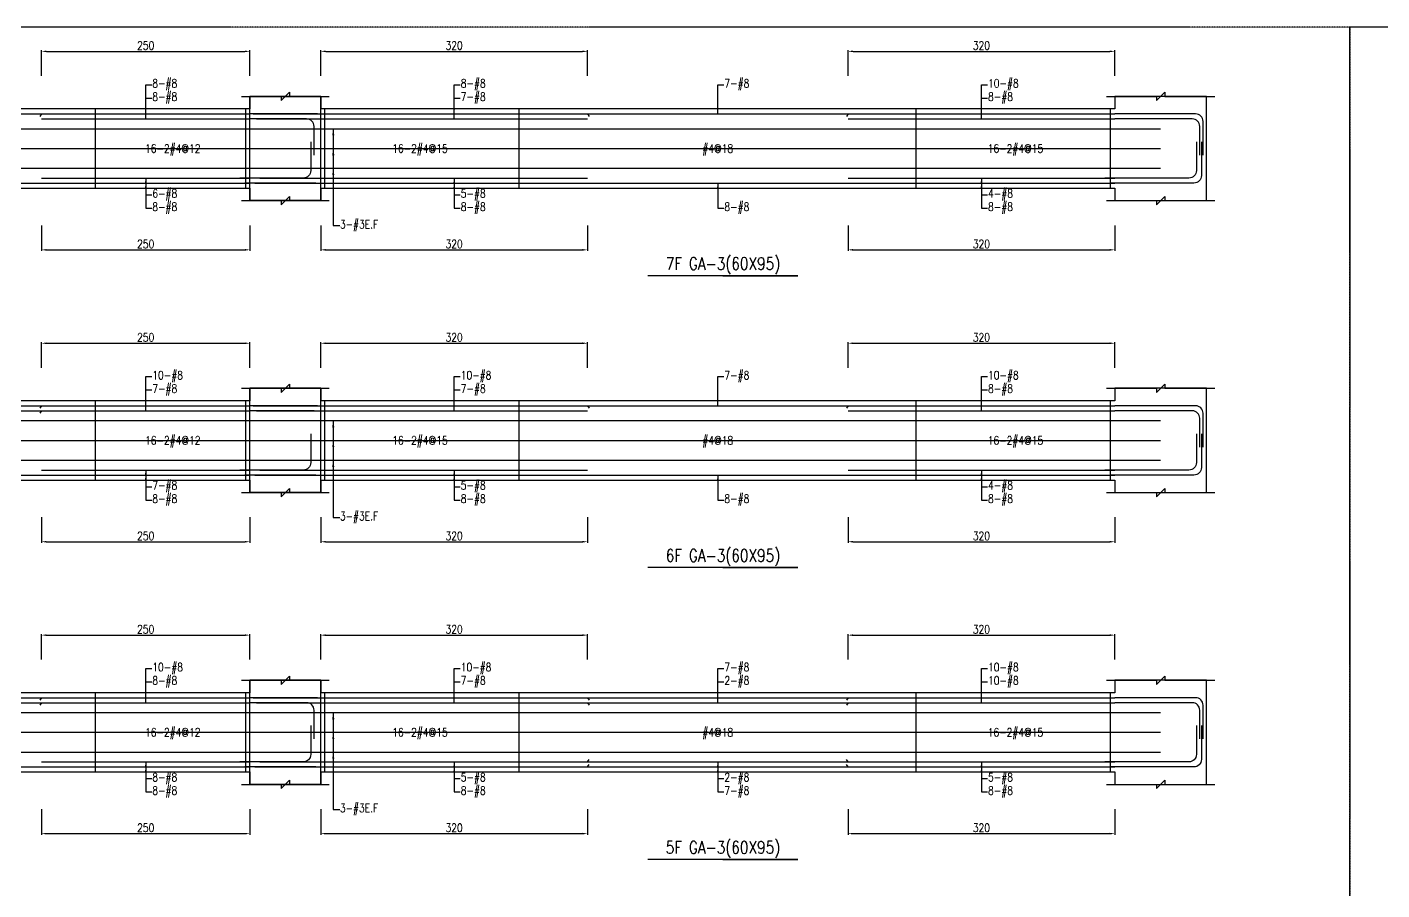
# Model space of a CAD drawing. Header units: millimetres. Extents: x 0 to 84580, y -12276 to 4373.
# Drawn here: x 40703 to 42328, y -2034 to -1000 of the extents above; entities that cross this region are included whole.
import ezdxf
from ezdxf.enums import TextEntityAlignment as Align

# ---------------------------------------------------------------- set-up
doc = ezdxf.new("R2010")
doc.units = ezdxf.units.MM
doc.header["$MEASUREMENT"] = 0
doc.linetypes.add('CENTER', pattern=[2, 1.25, -0.25, 0.25, -0.25])
for name, color, linetype in [('S-DIM', 2, 'Continuous'), ('S-GRID', 1, 'CENTER'), ('S-LEADER', 2, 'Continuous'), ('S-RC', 130, 'Continuous'), ('S-REINF', 6, 'Continuous'), ('S-TEXT', 2, 'Continuous')]:
    doc.layers.add(name, color=color, linetype=linetype)
doc.styles.add('CS4', font='romans.shx', dxfattribs={"width": 0.8, "bigfont": 'lsp.shx'})
doc.styles.get("Standard").update_dxf_attribs({"font": 'arial.ttf'})
doc.dimstyles.new('ISO-25', dxfattribs={"dimtxt": 2.5, "dimasz": 2.5, "dimexe": 1.25, "dimexo": 0.625, "dimtad": 1, "dimtxsty": 'Standard', "dimcen": 2.5, "dimadec": 0, "dimazin": 0, "dimtfac": 1, "dimtmove": 0, "dimatfit": 3, "dimfxl": 0, "dimarcsym": 0})

# ---------------------------------------------------------------- blocks, each defined once
blk = doc.blocks.new('*D1021')
at = {"layer": 'DEFPOINTS', "color": 0, "transparency": 16777216}
for p in [(40970.5, -1729.0625), (40720.5, -1759.0625), (40970.5, -1759.0625)]:
    blk.add_point(p, dxfattribs=at)
at = {"layer": 'S-DIM', "color": 0, "lineweight": -2, "transparency": 16777216}
for p, q in [((40720.5, -1758.4375), (40720.5, -1727.8125)), ((40726.5, -1729.0625), (40964.5, -1729.0625)), ((40970.5, -1758.4375), (40970.5, -1727.8125))]:
    blk.add_line(p, q, dxfattribs=at)
at = {"layer": 'S-DIM', "color": 0, "transparency": 16777216}
for points in [[(40726.5, -1728.0625), (40726.5, -1730.0625), (40720.5, -1729.0625)], [(40964.5, -1728.0625), (40964.5, -1730.0625), (40970.5, -1729.0625)]]:
    blk.add_solid(points, dxfattribs=at)
at = {"layer": 'S-DIM', "color": 0, "transparency": 16777216, "insert": (40845.5, -1722.0625), "char_height": 10, "attachment_point": 5, "style": 'CS4'}
blk.add_mtext('250', dxfattribs=at)
blk = doc.blocks.new('*D1023')
at = {"layer": 'DEFPOINTS', "color": 0, "transparency": 16777216}
for p in [(40720.5, -1937.0625), (40970.5, -1937.0625), (40970.5, -1967.0625)]:
    blk.add_point(p, dxfattribs=at)
at = {"layer": 'S-DIM', "color": 0, "lineweight": -2, "transparency": 16777216}
for p, q in [((40720.5, -1937.6875), (40720.5, -1968.3125)), ((40970.5, -1937.6875), (40970.5, -1968.3125)), ((40726.5, -1967.0625), (40964.5, -1967.0625))]:
    blk.add_line(p, q, dxfattribs=at)
at = {"layer": 'S-DIM', "color": 0, "transparency": 16777216}
for points in [[(40726.5, -1966.0625), (40726.5, -1968.0625), (40720.5, -1967.0625)], [(40964.5, -1966.0625), (40964.5, -1968.0625), (40970.5, -1967.0625)]]:
    blk.add_solid(points, dxfattribs=at)
at = {"layer": 'S-DIM', "color": 0, "transparency": 16777216, "insert": (40845.5, -1960.0625), "char_height": 10, "attachment_point": 5, "style": 'CS4'}
blk.add_mtext('250', dxfattribs=at)
blk = doc.blocks.new('*D1025')
at = {"layer": 'DEFPOINTS', "color": 0, "transparency": 16777216}
for p in [(40970.5, -1379.0625), (40720.5, -1409.0625), (40970.5, -1409.0625)]:
    blk.add_point(p, dxfattribs=at)
at = {"layer": 'S-DIM', "color": 0, "lineweight": -2, "transparency": 16777216}
for p, q in [((40720.5, -1408.4375), (40720.5, -1377.8125)), ((40726.5, -1379.0625), (40964.5, -1379.0625)), ((40970.5, -1408.4375), (40970.5, -1377.8125))]:
    blk.add_line(p, q, dxfattribs=at)
at = {"layer": 'S-DIM', "color": 0, "transparency": 16777216}
for points in [[(40726.5, -1378.0625), (40726.5, -1380.0625), (40720.5, -1379.0625)], [(40964.5, -1378.0625), (40964.5, -1380.0625), (40970.5, -1379.0625)]]:
    blk.add_solid(points, dxfattribs=at)
at = {"layer": 'S-DIM', "color": 0, "transparency": 16777216, "insert": (40845.5, -1372.0625), "char_height": 10, "attachment_point": 5, "style": 'CS4'}
blk.add_mtext('250', dxfattribs=at)
blk = doc.blocks.new('*D1027')
at = {"layer": 'DEFPOINTS', "color": 0, "transparency": 16777216}
for p in [(40720.5, -1587.0625), (40970.5, -1587.0625), (40970.5, -1617.0625)]:
    blk.add_point(p, dxfattribs=at)
at = {"layer": 'S-DIM', "color": 0, "lineweight": -2, "transparency": 16777216}
for p, q in [((40720.5, -1587.6875), (40720.5, -1618.3125)), ((40970.5, -1587.6875), (40970.5, -1618.3125)), ((40726.5, -1617.0625), (40964.5, -1617.0625))]:
    blk.add_line(p, q, dxfattribs=at)
at = {"layer": 'S-DIM', "color": 0, "transparency": 16777216}
for points in [[(40726.5, -1616.0625), (40726.5, -1618.0625), (40720.5, -1617.0625)], [(40964.5, -1616.0625), (40964.5, -1618.0625), (40970.5, -1617.0625)]]:
    blk.add_solid(points, dxfattribs=at)
at = {"layer": 'S-DIM', "color": 0, "transparency": 16777216, "insert": (40845.5, -1610.0625), "char_height": 10, "attachment_point": 5, "style": 'CS4'}
blk.add_mtext('250', dxfattribs=at)
blk = doc.blocks.new('*D1036')
at = {"layer": 'DEFPOINTS', "color": 0, "transparency": 16777216}
for p in [(40970.5, -1029.0625), (40720.5, -1059.0625), (40970.5, -1059.0625)]:
    blk.add_point(p, dxfattribs=at)
at = {"layer": 'S-DIM', "color": 0, "lineweight": -2, "transparency": 16777216}
for p, q in [((40720.5, -1058.4375), (40720.5, -1027.8125)), ((40726.5, -1029.0625), (40964.5, -1029.0625)), ((40970.5, -1058.4375), (40970.5, -1027.8125))]:
    blk.add_line(p, q, dxfattribs=at)
at = {"layer": 'S-DIM', "color": 0, "transparency": 16777216}
for points in [[(40726.5, -1028.0625), (40726.5, -1030.0625), (40720.5, -1029.0625)], [(40964.5, -1028.0625), (40964.5, -1030.0625), (40970.5, -1029.0625)]]:
    blk.add_solid(points, dxfattribs=at)
at = {"layer": 'S-DIM', "color": 0, "transparency": 16777216, "insert": (40845.5, -1022.0625), "char_height": 10, "attachment_point": 5, "style": 'CS4'}
blk.add_mtext('250', dxfattribs=at)
blk = doc.blocks.new('*D1038')
at = {"layer": 'DEFPOINTS', "color": 0, "transparency": 16777216}
for p in [(40720.5, -1237.0625), (40970.5, -1237.0625), (40970.5, -1267.0625)]:
    blk.add_point(p, dxfattribs=at)
at = {"layer": 'S-DIM', "color": 0, "lineweight": -2, "transparency": 16777216}
for p, q in [((40720.5, -1237.6875), (40720.5, -1268.3125)), ((40970.5, -1237.6875), (40970.5, -1268.3125)), ((40726.5, -1267.0625), (40964.5, -1267.0625))]:
    blk.add_line(p, q, dxfattribs=at)
at = {"layer": 'S-DIM', "color": 0, "transparency": 16777216}
for points in [[(40726.5, -1266.0625), (40726.5, -1268.0625), (40720.5, -1267.0625)], [(40964.5, -1266.0625), (40964.5, -1268.0625), (40970.5, -1267.0625)]]:
    blk.add_solid(points, dxfattribs=at)
at = {"layer": 'S-DIM', "color": 0, "transparency": 16777216, "insert": (40845.5, -1260.0625), "char_height": 10, "attachment_point": 5, "style": 'CS4'}
blk.add_mtext('250', dxfattribs=at)
blk = doc.blocks.new('*D1051')
at = {"layer": 'DEFPOINTS', "color": 0, "transparency": 16777216}
for p in [(41375.5, -1729.0625), (41055.5, -1759.0625), (41375.5, -1759.0625)]:
    blk.add_point(p, dxfattribs=at)
at = {"layer": 'S-DIM', "color": 0, "lineweight": -2, "transparency": 16777216}
for p, q in [((41055.5, -1758.4375), (41055.5, -1727.8125)), ((41061.5, -1729.0625), (41369.5, -1729.0625)), ((41375.5, -1758.4375), (41375.5, -1727.8125))]:
    blk.add_line(p, q, dxfattribs=at)
at = {"layer": 'S-DIM', "color": 0, "transparency": 16777216}
for points in [[(41061.5, -1728.0625), (41061.5, -1730.0625), (41055.5, -1729.0625)], [(41369.5, -1728.0625), (41369.5, -1730.0625), (41375.5, -1729.0625)]]:
    blk.add_solid(points, dxfattribs=at)
at = {"layer": 'S-DIM', "color": 0, "transparency": 16777216, "insert": (41215.5, -1722.0625), "char_height": 10, "attachment_point": 5, "style": 'CS4'}
blk.add_mtext('320', dxfattribs=at)
blk = doc.blocks.new('*D1052')
at = {"layer": 'DEFPOINTS', "color": 0, "transparency": 16777216}
for p in [(42008, -1729.0625), (41688, -1759.0625), (42008, -1759.0625)]:
    blk.add_point(p, dxfattribs=at)
at = {"layer": 'S-DIM', "color": 0, "lineweight": -2, "transparency": 16777216}
for p, q in [((41688, -1758.4375), (41688, -1727.8125)), ((41694, -1729.0625), (42002, -1729.0625)), ((42008, -1758.4375), (42008, -1727.8125))]:
    blk.add_line(p, q, dxfattribs=at)
at = {"layer": 'S-DIM', "color": 0, "transparency": 16777216}
for points in [[(41694, -1728.0625), (41694, -1730.0625), (41688, -1729.0625)], [(42002, -1728.0625), (42002, -1730.0625), (42008, -1729.0625)]]:
    blk.add_solid(points, dxfattribs=at)
at = {"layer": 'S-DIM', "color": 0, "transparency": 16777216, "insert": (41848, -1722.0625), "char_height": 10, "attachment_point": 5, "style": 'CS4'}
blk.add_mtext('320', dxfattribs=at)
blk = doc.blocks.new('*D1053')
at = {"layer": 'DEFPOINTS', "color": 0, "transparency": 16777216}
for p in [(41055.5, -1937.0625), (41375.5, -1937.0625), (41375.5, -1967.0625)]:
    blk.add_point(p, dxfattribs=at)
at = {"layer": 'S-DIM', "color": 0, "lineweight": -2, "transparency": 16777216}
for p, q in [((41055.5, -1937.6875), (41055.5, -1968.3125)), ((41375.5, -1937.6875), (41375.5, -1968.3125)), ((41061.5, -1967.0625), (41369.5, -1967.0625))]:
    blk.add_line(p, q, dxfattribs=at)
at = {"layer": 'S-DIM', "color": 0, "transparency": 16777216}
for points in [[(41061.5, -1966.0625), (41061.5, -1968.0625), (41055.5, -1967.0625)], [(41369.5, -1966.0625), (41369.5, -1968.0625), (41375.5, -1967.0625)]]:
    blk.add_solid(points, dxfattribs=at)
at = {"layer": 'S-DIM', "color": 0, "transparency": 16777216, "insert": (41215.5, -1960.0625), "char_height": 10, "attachment_point": 5, "style": 'CS4'}
blk.add_mtext('320', dxfattribs=at)
blk = doc.blocks.new('*D1054')
at = {"layer": 'DEFPOINTS', "color": 0, "transparency": 16777216}
for p in [(41688, -1937.0625), (42008, -1937.0625), (42008, -1967.0625)]:
    blk.add_point(p, dxfattribs=at)
at = {"layer": 'S-DIM', "color": 0, "lineweight": -2, "transparency": 16777216}
for p, q in [((41688, -1937.6875), (41688, -1968.3125)), ((42008, -1937.6875), (42008, -1968.3125)), ((41694, -1967.0625), (42002, -1967.0625))]:
    blk.add_line(p, q, dxfattribs=at)
at = {"layer": 'S-DIM', "color": 0, "transparency": 16777216}
for points in [[(41694, -1966.0625), (41694, -1968.0625), (41688, -1967.0625)], [(42002, -1966.0625), (42002, -1968.0625), (42008, -1967.0625)]]:
    blk.add_solid(points, dxfattribs=at)
at = {"layer": 'S-DIM', "color": 0, "transparency": 16777216, "insert": (41848, -1960.0625), "char_height": 10, "attachment_point": 5, "style": 'CS4'}
blk.add_mtext('320', dxfattribs=at)
blk = doc.blocks.new('*D1055')
at = {"layer": 'DEFPOINTS', "color": 0, "transparency": 16777216}
for p in [(41375.5, -1379.0625), (41055.5, -1409.0625), (41375.5, -1409.0625)]:
    blk.add_point(p, dxfattribs=at)
at = {"layer": 'S-DIM', "color": 0, "lineweight": -2, "transparency": 16777216}
for p, q in [((41055.5, -1408.4375), (41055.5, -1377.8125)), ((41061.5, -1379.0625), (41369.5, -1379.0625)), ((41375.5, -1408.4375), (41375.5, -1377.8125))]:
    blk.add_line(p, q, dxfattribs=at)
at = {"layer": 'S-DIM', "color": 0, "transparency": 16777216}
for points in [[(41061.5, -1378.0625), (41061.5, -1380.0625), (41055.5, -1379.0625)], [(41369.5, -1378.0625), (41369.5, -1380.0625), (41375.5, -1379.0625)]]:
    blk.add_solid(points, dxfattribs=at)
at = {"layer": 'S-DIM', "color": 0, "transparency": 16777216, "insert": (41215.5, -1372.0625), "char_height": 10, "attachment_point": 5, "style": 'CS4'}
blk.add_mtext('320', dxfattribs=at)
blk = doc.blocks.new('*D1056')
at = {"layer": 'DEFPOINTS', "color": 0, "transparency": 16777216}
for p in [(42008, -1379.0625), (41688, -1409.0625), (42008, -1409.0625)]:
    blk.add_point(p, dxfattribs=at)
at = {"layer": 'S-DIM', "color": 0, "lineweight": -2, "transparency": 16777216}
for p, q in [((41688, -1408.4375), (41688, -1377.8125)), ((41694, -1379.0625), (42002, -1379.0625)), ((42008, -1408.4375), (42008, -1377.8125))]:
    blk.add_line(p, q, dxfattribs=at)
at = {"layer": 'S-DIM', "color": 0, "transparency": 16777216}
for points in [[(41694, -1378.0625), (41694, -1380.0625), (41688, -1379.0625)], [(42002, -1378.0625), (42002, -1380.0625), (42008, -1379.0625)]]:
    blk.add_solid(points, dxfattribs=at)
at = {"layer": 'S-DIM', "color": 0, "transparency": 16777216, "insert": (41848, -1372.0625), "char_height": 10, "attachment_point": 5, "style": 'CS4'}
blk.add_mtext('320', dxfattribs=at)
blk = doc.blocks.new('*D1057')
at = {"layer": 'DEFPOINTS', "color": 0, "transparency": 16777216}
for p in [(41055.5, -1587.0625), (41375.5, -1587.0625), (41375.5, -1617.0625)]:
    blk.add_point(p, dxfattribs=at)
at = {"layer": 'S-DIM', "color": 0, "lineweight": -2, "transparency": 16777216}
for p, q in [((41055.5, -1587.6875), (41055.5, -1618.3125)), ((41375.5, -1587.6875), (41375.5, -1618.3125)), ((41061.5, -1617.0625), (41369.5, -1617.0625))]:
    blk.add_line(p, q, dxfattribs=at)
at = {"layer": 'S-DIM', "color": 0, "transparency": 16777216}
for points in [[(41061.5, -1616.0625), (41061.5, -1618.0625), (41055.5, -1617.0625)], [(41369.5, -1616.0625), (41369.5, -1618.0625), (41375.5, -1617.0625)]]:
    blk.add_solid(points, dxfattribs=at)
at = {"layer": 'S-DIM', "color": 0, "transparency": 16777216, "insert": (41215.5, -1610.0625), "char_height": 10, "attachment_point": 5, "style": 'CS4'}
blk.add_mtext('320', dxfattribs=at)
blk = doc.blocks.new('*D1058')
at = {"layer": 'DEFPOINTS', "color": 0, "transparency": 16777216}
for p in [(41688, -1587.0625), (42008, -1587.0625), (42008, -1617.0625)]:
    blk.add_point(p, dxfattribs=at)
at = {"layer": 'S-DIM', "color": 0, "lineweight": -2, "transparency": 16777216}
for p, q in [((41688, -1587.6875), (41688, -1618.3125)), ((42008, -1587.6875), (42008, -1618.3125)), ((41694, -1617.0625), (42002, -1617.0625))]:
    blk.add_line(p, q, dxfattribs=at)
at = {"layer": 'S-DIM', "color": 0, "transparency": 16777216}
for points in [[(41694, -1616.0625), (41694, -1618.0625), (41688, -1617.0625)], [(42002, -1616.0625), (42002, -1618.0625), (42008, -1617.0625)]]:
    blk.add_solid(points, dxfattribs=at)
at = {"layer": 'S-DIM', "color": 0, "transparency": 16777216, "insert": (41848, -1610.0625), "char_height": 10, "attachment_point": 5, "style": 'CS4'}
blk.add_mtext('320', dxfattribs=at)
blk = doc.blocks.new('*D1059')
at = {"layer": 'DEFPOINTS', "color": 0, "transparency": 16777216}
for p in [(41375.5, -1029.0625), (41055.5, -1059.0625), (41375.5, -1059.0625)]:
    blk.add_point(p, dxfattribs=at)
at = {"layer": 'S-DIM', "color": 0, "lineweight": -2, "transparency": 16777216}
for p, q in [((41055.5, -1058.4375), (41055.5, -1027.8125)), ((41061.5, -1029.0625), (41369.5, -1029.0625)), ((41375.5, -1058.4375), (41375.5, -1027.8125))]:
    blk.add_line(p, q, dxfattribs=at)
at = {"layer": 'S-DIM', "color": 0, "transparency": 16777216}
for points in [[(41061.5, -1028.0625), (41061.5, -1030.0625), (41055.5, -1029.0625)], [(41369.5, -1028.0625), (41369.5, -1030.0625), (41375.5, -1029.0625)]]:
    blk.add_solid(points, dxfattribs=at)
at = {"layer": 'S-DIM', "color": 0, "transparency": 16777216, "insert": (41215.5, -1022.0625), "char_height": 10, "attachment_point": 5, "style": 'CS4'}
blk.add_mtext('320', dxfattribs=at)
blk = doc.blocks.new('*D1060')
at = {"layer": 'DEFPOINTS', "color": 0, "transparency": 16777216}
for p in [(42008, -1029.0625), (41688, -1059.0625), (42008, -1059.0625)]:
    blk.add_point(p, dxfattribs=at)
at = {"layer": 'S-DIM', "color": 0, "lineweight": -2, "transparency": 16777216}
for p, q in [((41688, -1058.4375), (41688, -1027.8125)), ((41694, -1029.0625), (42002, -1029.0625)), ((42008, -1058.4375), (42008, -1027.8125))]:
    blk.add_line(p, q, dxfattribs=at)
at = {"layer": 'S-DIM', "color": 0, "transparency": 16777216}
for points in [[(41694, -1028.0625), (41694, -1030.0625), (41688, -1029.0625)], [(42002, -1028.0625), (42002, -1030.0625), (42008, -1029.0625)]]:
    blk.add_solid(points, dxfattribs=at)
at = {"layer": 'S-DIM', "color": 0, "transparency": 16777216, "insert": (41848, -1022.0625), "char_height": 10, "attachment_point": 5, "style": 'CS4'}
blk.add_mtext('320', dxfattribs=at)
blk = doc.blocks.new('*D1061')
at = {"layer": 'DEFPOINTS', "color": 0, "transparency": 16777216}
for p in [(41055.5, -1237.0625), (41375.5, -1237.0625), (41375.5, -1267.0625)]:
    blk.add_point(p, dxfattribs=at)
at = {"layer": 'S-DIM', "color": 0, "lineweight": -2, "transparency": 16777216}
for p, q in [((41055.5, -1237.6875), (41055.5, -1268.3125)), ((41375.5, -1237.6875), (41375.5, -1268.3125)), ((41061.5, -1267.0625), (41369.5, -1267.0625))]:
    blk.add_line(p, q, dxfattribs=at)
at = {"layer": 'S-DIM', "color": 0, "transparency": 16777216}
for points in [[(41061.5, -1266.0625), (41061.5, -1268.0625), (41055.5, -1267.0625)], [(41369.5, -1266.0625), (41369.5, -1268.0625), (41375.5, -1267.0625)]]:
    blk.add_solid(points, dxfattribs=at)
at = {"layer": 'S-DIM', "color": 0, "transparency": 16777216, "insert": (41215.5, -1260.0625), "char_height": 10, "attachment_point": 5, "style": 'CS4'}
blk.add_mtext('320', dxfattribs=at)
blk = doc.blocks.new('*D1062')
at = {"layer": 'DEFPOINTS', "color": 0, "transparency": 16777216}
for p in [(41688, -1237.0625), (42008, -1237.0625), (42008, -1267.0625)]:
    blk.add_point(p, dxfattribs=at)
at = {"layer": 'S-DIM', "color": 0, "lineweight": -2, "transparency": 16777216}
for p, q in [((41688, -1237.6875), (41688, -1268.3125)), ((42008, -1237.6875), (42008, -1268.3125)), ((41694, -1267.0625), (42002, -1267.0625))]:
    blk.add_line(p, q, dxfattribs=at)
at = {"layer": 'S-DIM', "color": 0, "transparency": 16777216}
for points in [[(41694, -1266.0625), (41694, -1268.0625), (41688, -1267.0625)], [(42002, -1266.0625), (42002, -1268.0625), (42008, -1267.0625)]]:
    blk.add_solid(points, dxfattribs=at)
at = {"layer": 'S-DIM', "color": 0, "transparency": 16777216, "insert": (41848, -1260.0625), "char_height": 10, "attachment_point": 5, "style": 'CS4'}
blk.add_mtext('320', dxfattribs=at)

msp = doc.modelspace()

# ---------------------------------------------------------------- linework, layer by layer
at = {"layer": 'S-GRID'}
for points in [[(39061, -3069), (42290, -3069), (42290, -1000), (39061, -1000), (39061, -3069)], [(42290, -3069), (45519, -3069), (45519, -1000), (42290, -1000), (42290, -3069)]]:
    msp.add_lwpolyline(points, dxfattribs=at)
at = {"layer": 'S-RC'}
for points in [[(40960.5, -1083.062), (41008, -1083.072), (41007.999, -1088.072), (41018.001, -1078.074), (41018, -1083.074), (41065.5, -1083.083)], [(40960.5, -1083.062), (41008, -1083.072), (41007.999, -1088.072), (41018.001, -1078.074), (41018, -1083.074), (41065.5, -1083.083)], [(40970.5, -1193.062), (40970.5, -1208.062), (41055.5, -1208.062), (41055.5, -1083.062), (40970.5, -1083.062), (40970.5, -1098.062)], [(41055.5, -1193.062), (41055.5, -1208.062), (40970.5, -1208.062), (40970.5, -1083.062), (41055.5, -1083.062), (41055.5, -1098.062)], [(41998, -1083.062), (42058, -1083.074), (42057.999, -1088.074), (42068.001, -1078.076), (42068, -1083.076), (42128, -1083.088)], [(42008, -1193.062), (42008, -1208.062), (42118, -1208.062), (42118, -1083.062), (42008, -1083.062), (42008, -1098.062)], [(40970.5, -1098.062), (40230.5, -1098.062)], [(42008, -1098.062), (41055.5, -1098.062)], [(40230.5, -1193.062), (40970.5, -1193.062)], [(41055.5, -1193.062), (42008, -1193.062)], [(40960.5, -1208.062), (41008, -1208.072), (41007.999, -1213.072), (41018.001, -1203.074), (41018, -1208.074), (41065.5, -1208.083)], [(40960.5, -1208.062), (41008, -1208.072), (41007.999, -1213.072), (41018.001, -1203.074), (41018, -1208.074), (41065.5, -1208.083)], [(41998, -1208.062), (42058, -1208.074), (42057.999, -1213.074), (42068.001, -1203.076), (42068, -1208.076), (42128, -1208.088)], [(41538, -1298.062), (41628, -1298.062), (41448, -1298.062)], [(40960.5, -1433.062), (41008, -1433.072), (41007.999, -1438.072), (41018.001, -1428.074), (41018, -1433.074), (41065.5, -1433.083)], [(40960.5, -1433.062), (41008, -1433.072), (41007.999, -1438.072), (41018.001, -1428.074), (41018, -1433.074), (41065.5, -1433.083)], [(41998, -1433.062), (42058, -1433.074), (42057.999, -1438.074), (42068.001, -1428.076), (42068, -1433.076), (42128, -1433.088)], [(40970.5, -1543.062), (40970.5, -1558.062), (41055.5, -1558.062), (41055.5, -1433.062), (40970.5, -1433.062), (40970.5, -1448.062)], [(41055.5, -1543.062), (41055.5, -1558.062), (40970.5, -1558.062), (40970.5, -1433.062), (41055.5, -1433.062), (41055.5, -1448.062)], [(42008, -1543.062), (42008, -1558.062), (42118, -1558.062), (42118, -1433.062), (42008, -1433.062), (42008, -1448.062)], [(40970.5, -1448.062), (40230.5, -1448.062)], [(42008, -1448.062), (41055.5, -1448.062)], [(40230.5, -1543.062), (40970.5, -1543.062)], [(41055.5, -1543.062), (42008, -1543.062)], [(40960.5, -1558.062), (41008, -1558.072), (41007.999, -1563.072), (41018.001, -1553.074), (41018, -1558.074), (41065.5, -1558.083)], [(40960.5, -1558.062), (41008, -1558.072), (41007.999, -1563.072), (41018.001, -1553.074), (41018, -1558.074), (41065.5, -1558.083)], [(41998, -1558.062), (42058, -1558.074), (42057.999, -1563.074), (42068.001, -1553.076), (42068, -1558.076), (42128, -1558.088)], [(41538, -1648.062), (41628, -1648.062), (41448, -1648.062)], [(40960.5, -1783.062), (41008, -1783.072), (41007.999, -1788.072), (41018.001, -1778.074), (41018, -1783.074), (41065.5, -1783.083)], [(40960.5, -1783.062), (41008, -1783.072), (41007.999, -1788.072), (41018.001, -1778.074), (41018, -1783.074), (41065.5, -1783.083)], [(40970.5, -1893.062), (40970.5, -1908.062), (41055.5, -1908.062), (41055.5, -1783.062), (40970.5, -1783.062), (40970.5, -1798.062)], [(41055.5, -1893.062), (41055.5, -1908.062), (40970.5, -1908.062), (40970.5, -1783.062), (41055.5, -1783.062), (41055.5, -1798.062)], [(41998, -1783.062), (42058, -1783.074), (42057.999, -1788.074), (42068.001, -1778.076), (42068, -1783.076), (42128, -1783.088)], [(42008, -1893.062), (42008, -1908.062), (42118, -1908.062), (42118, -1783.062), (42008, -1783.062), (42008, -1798.062)], [(40970.5, -1798.062), (40230.5, -1798.062)], [(42008, -1798.062), (41055.5, -1798.062)], [(40230.5, -1893.062), (40970.5, -1893.062)], [(41055.5, -1893.062), (42008, -1893.062)], [(40960.5, -1908.062), (41008, -1908.072), (41007.999, -1913.072), (41018.001, -1903.074), (41018, -1908.074), (41065.5, -1908.083)], [(40960.5, -1908.062), (41008, -1908.072), (41007.999, -1913.072), (41018.001, -1903.074), (41018, -1908.074), (41065.5, -1908.083)], [(41998, -1908.062), (42058, -1908.074), (42057.999, -1913.074), (42068.001, -1903.076), (42068, -1908.076), (42128, -1908.088)], [(41538, -1998.062), (41628, -1998.062), (41448, -1998.062)]]:
    msp.add_lwpolyline(points, dxfattribs=at)
at = {"layer": 'S-REINF'}
for points in [[(40480.5, -1104.062), (40720.5, -1104.062)], [(40720.5, -1104.062), (40718.5, -1107.062)], [(40720.5, -1104.062), (40970.5, -1104.062)], [(41051.5, -1104.062), (40970.5, -1104.062)], [(40974.5, -1104.062), (41055.5, -1104.062)], [(41055.5, -1104.062), (41375.5, -1104.062)], [(41375.5, -1104.062), (41377.5, -1107.062)], [(41375.5, -1104.062), (41688, -1104.062)], [(41688, -1104.062), (41686, -1107.062)], [(41688, -1104.062), (42008, -1104.062)], [(40720.5, -1110.062), (40970.5, -1110.062)], [(40978.5, -1110.062), (41055.5, -1110.062)], [(41055.5, -1110.062), (41375.5, -1110.062)], [(41688, -1110.062), (42008, -1110.062)], [(40720.5, -1181.062), (40970.5, -1181.062)], [(40982.5, -1181.062), (41055.5, -1181.062)], [(41055.5, -1181.062), (41375.5, -1181.062)], [(41688, -1181.062), (42008, -1181.062)], [(40480.5, -1187.062), (40720.5, -1187.062)], [(40720.5, -1187.062), (40970.5, -1187.062)], [(41049.5, -1187.062), (40964.5, -1187.062)], [(40976.5, -1187.062), (41055.5, -1187.062)], [(41055.5, -1187.062), (41375.5, -1187.062)], [(41375.5, -1187.062), (41688, -1187.062)], [(41688, -1187.062), (42008, -1187.062)], [(40480.5, -1454.062), (40720.5, -1454.062)], [(40480.5, -1460.062), (40720.5, -1460.062)], [(40720.5, -1454.062), (40718.5, -1457.062)], [(40720.5, -1460.062), (40718.5, -1463.062)], [(40720.5, -1454.062), (40970.5, -1454.062)], [(40720.5, -1460.062), (40970.5, -1460.062)], [(41051.5, -1454.062), (40970.5, -1454.062)], [(41047.5, -1460.062), (40970.5, -1460.062)], [(40974.5, -1454.062), (41055.5, -1454.062)], [(40978.5, -1460.062), (41055.5, -1460.062)], [(41055.5, -1454.062), (41375.5, -1454.062)], [(41055.5, -1460.062), (41375.5, -1460.062)], [(41375.5, -1454.062), (41377.5, -1457.062)], [(41375.5, -1454.062), (41688, -1454.062)], [(41688, -1454.062), (41686, -1457.062)], [(41688, -1454.062), (42008, -1454.062)], [(41688, -1460.062), (42008, -1460.062)], [(40480.5, -1537.062), (40720.5, -1537.062)], [(40720.5, -1531.062), (40970.5, -1531.062)], [(40720.5, -1537.062), (40970.5, -1537.062)], [(41049.5, -1537.062), (40964.5, -1537.062)], [(40976.5, -1537.062), (41055.5, -1537.062)], [(40982.5, -1531.062), (41055.5, -1531.062)], [(41055.5, -1531.062), (41375.5, -1531.062)], [(41055.5, -1537.062), (41375.5, -1537.062)], [(41375.5, -1537.062), (41688, -1537.062)], [(41688, -1531.062), (42008, -1531.062)], [(41688, -1537.062), (42008, -1537.062)], [(40480.5, -1804.062), (40720.5, -1804.062)], [(40480.5, -1810.062), (40720.5, -1810.062)], [(40720.5, -1804.062), (40718.5, -1807.062)], [(40720.5, -1810.062), (40718.5, -1813.062)], [(40720.5, -1804.062), (40970.5, -1804.062)], [(40720.5, -1810.062), (40970.5, -1810.062)], [(41051.5, -1804.062), (40970.5, -1804.062)], [(40974.5, -1804.062), (41055.5, -1804.062)], [(40978.5, -1810.062), (41055.5, -1810.062)], [(41055.5, -1804.062), (41375.5, -1804.062)], [(41055.5, -1810.062), (41375.5, -1810.062)], [(41375.5, -1804.062), (41377.5, -1807.062)], [(41375.5, -1804.062), (41688, -1804.062)], [(41375.5, -1810.062), (41377.5, -1813.062)], [(41375.5, -1810.062), (41688, -1810.062)], [(41688, -1804.062), (41686, -1807.062)], [(41688, -1810.062), (41686, -1813.062)], [(41688, -1804.062), (42008, -1804.062)], [(41688, -1810.062), (42008, -1810.062)], [(40720.5, -1881.062), (40970.5, -1881.062)], [(40982.5, -1881.062), (41055.5, -1881.062)], [(41055.5, -1881.062), (41375.5, -1881.062)], [(41375.5, -1881.062), (41377.5, -1878.062)], [(41375.5, -1881.062), (41688, -1881.062)], [(41375.5, -1887.062), (41377.5, -1884.062)], [(41688, -1881.062), (41686, -1878.062)], [(41688, -1887.062), (41686, -1884.062)], [(41688, -1881.062), (42008, -1881.062)], [(40480.5, -1887.062), (40720.5, -1887.062)], [(40720.5, -1887.062), (40970.5, -1887.062)], [(41049.5, -1887.062), (40964.5, -1887.062)], [(40976.5, -1887.062), (41055.5, -1887.062)], [(41055.5, -1887.062), (41375.5, -1887.062)], [(41375.5, -1887.062), (41688, -1887.062)], [(41688, -1887.062), (42008, -1887.062)]]:
    msp.add_lwpolyline(points, dxfattribs=at)
at = {"layer": 'S-REINF', "color": 1}
for points in [[(40785.5, -1193.062), (40785.5, -1098.062)], [(40965.5, -1193.062), (40965.5, -1098.062)], [(41060.5, -1193.062), (41060.5, -1098.062)], [(41293.625, -1193.062), (41293.625, -1098.062)], [(41769.875, -1193.062), (41769.875, -1098.062)], [(42003, -1193.062), (42003, -1098.062)], [(40188, -1121.812), (41013, -1121.812)], [(41013, -1121.812), (42063, -1121.812)], [(40188, -1145.562), (41013, -1145.562)], [(41013, -1145.562), (42063, -1145.562)], [(40188, -1169.312), (41013, -1169.312)], [(41013, -1169.312), (42063, -1169.312)], [(40785.5, -1543.062), (40785.5, -1448.062)], [(40965.5, -1543.062), (40965.5, -1448.062)], [(41060.5, -1543.062), (41060.5, -1448.062)], [(41293.625, -1543.062), (41293.625, -1448.062)], [(41769.875, -1543.062), (41769.875, -1448.062)], [(42003, -1543.062), (42003, -1448.062)], [(40188, -1471.812), (41013, -1471.812)], [(41013, -1471.812), (42063, -1471.812)], [(40188, -1495.562), (41013, -1495.562)], [(41013, -1495.562), (42063, -1495.562)], [(40188, -1519.312), (41013, -1519.312)], [(41013, -1519.312), (42063, -1519.312)], [(40785.5, -1893.062), (40785.5, -1798.062)], [(40965.5, -1893.062), (40965.5, -1798.062)], [(41060.5, -1893.062), (41060.5, -1798.062)], [(41293.625, -1893.062), (41293.625, -1798.062)], [(41769.875, -1893.062), (41769.875, -1798.062)], [(42003, -1893.062), (42003, -1798.062)], [(40188, -1821.812), (41013, -1821.812)], [(41013, -1821.812), (42063, -1821.812)], [(40188, -1845.562), (41013, -1845.562)], [(41013, -1845.562), (42063, -1845.562)], [(40188, -1869.312), (41013, -1869.312)], [(41013, -1869.312), (42063, -1869.312)]]:
    msp.add_lwpolyline(points, dxfattribs=at)
at = {"layer": 'S-REINF'}
for points in [[(42114, -1153.562), (42114, -1113.062, 0.41421356), (42105, -1104.062), (42008, -1104.062)], [(41047.5, -1153.562), (41047.5, -1119.062, 0.41421356), (41038.5, -1110.062), (40970.5, -1110.062)], [(42110, -1153.562), (42110, -1119.062, 0.41421356), (42101, -1110.062), (42008, -1110.062)], [(41043.5, -1137.562), (41043.5, -1172.062, -0.41421356), (41034.5, -1181.062), (40958.5, -1181.062)], [(42106, -1137.562), (42106, -1172.062, -0.41421356), (42097, -1181.062), (41996, -1181.062)], [(42112, -1137.562), (42112, -1178.062, -0.41421356), (42103, -1187.062), (42002, -1187.062)], [(42114, -1503.562), (42114, -1463.062, 0.41421356), (42105, -1454.062), (42008, -1454.062)], [(42110, -1503.562), (42110, -1469.062, 0.41421356), (42101, -1460.062), (42008, -1460.062)], [(41043.5, -1487.562), (41043.5, -1522.062, -0.41421356), (41034.5, -1531.062), (40958.5, -1531.062)], [(42106, -1487.562), (42106, -1522.062, -0.41421356), (42097, -1531.062), (41996, -1531.062)], [(42112, -1487.562), (42112, -1528.062, -0.41421356), (42103, -1537.062), (42002, -1537.062)], [(41047.5, -1853.562), (41047.5, -1819.062, 0.41421356), (41038.5, -1810.062), (40970.5, -1810.062)], [(42114, -1853.562), (42114, -1813.062, 0.41421356), (42105, -1804.062), (42008, -1804.062)], [(42110, -1853.562), (42110, -1819.062, 0.41421356), (42101, -1810.062), (42008, -1810.062)], [(41043.5, -1837.562), (41043.5, -1872.062, -0.41421356), (41034.5, -1881.062), (40958.5, -1881.062)], [(42106, -1837.562), (42106, -1872.062, -0.41421356), (42097, -1881.062), (41996, -1881.062)], [(42112, -1837.562), (42112, -1878.062, -0.41421356), (42103, -1887.062), (42002, -1887.062)]]:
    msp.add_lwpolyline(points, format="xyb", dxfattribs=at)

# ---------------------------------------------------------------- texts
at = {"layer": 'S-LEADER', "char_height": 10, "attachment_point": 4, "style": 'CS4'}
for s, insert in [('8-#8', (40853.5, -1069.062)), ('8-#8', (41223.5, -1069.062)), ('7-#8', (41539.75, -1069.062)), ('10-#8', (41856, -1069.062)), ('8-#8', (40853.5, -1085.062)), ('7-#8', (41223.5, -1085.062)), ('8-#8', (41856, -1085.062)), ('6-#8', (40853.5, -1201.062)), ('5-#8', (41223.5, -1201.062)), ('4-#8', (41856, -1201.062)), ('8-#8', (40853.5, -1217.062)), ('8-#8', (41223.5, -1217.062)), ('8-#8', (41539.75, -1217.062)), ('8-#8', (41856, -1217.062)), ('10-#8', (40853.5, -1419.062)), ('10-#8', (41223.5, -1419.062)), ('7-#8', (41539.75, -1419.062)), ('10-#8', (41856, -1419.062)), ('7-#8', (40853.5, -1435.062)), ('7-#8', (41223.5, -1435.062)), ('8-#8', (41856, -1435.062)), ('7-#8', (40853.5, -1551.062)), ('5-#8', (41223.5, -1551.062)), ('4-#8', (41856, -1551.062)), ('8-#8', (40853.5, -1567.062)), ('8-#8', (41223.5, -1567.062)), ('8-#8', (41539.75, -1567.062)), ('8-#8', (41856, -1567.062)), ('10-#8', (40853.5, -1769.062)), ('10-#8', (41223.5, -1769.062)), ('7-#8', (41539.75, -1769.062)), ('10-#8', (41856, -1769.062)), ('8-#8', (40853.5, -1785.062)), ('7-#8', (41223.5, -1785.062)), ('2-#8', (41539.75, -1785.062)), ('10-#8', (41856, -1785.062)), ('8-#8', (40853.5, -1901.062)), ('5-#8', (41223.5, -1901.062)), ('2-#8', (41539.75, -1901.062)), ('5-#8', (41856, -1901.062)), ('8-#8', (40853.5, -1917.062)), ('8-#8', (41223.5, -1917.062)), ('7-#8', (41539.75, -1917.062)), ('8-#8', (41856, -1917.062))]:
    msp.add_mtext(s, dxfattribs=dict(at, insert=insert))
at = {"layer": 'S-LEADER', "color": 3, "char_height": 10, "attachment_point": 4, "style": 'CS4'}
for insert in [(41078.5, -1238.062), (41078.5, -1588.062), (41078.5, -1938.062)]:
    msp.add_mtext('3-#3E.F', dxfattribs=dict(at, insert=insert))
at = {"layer": 'S-RC', "style": 'CS4', "width": 0.8}
for s, p in [('7F GA-3(60X95)', (41538, -1291.062)), ('6F GA-3(60X95)', (41538, -1641.062)), ('5F GA-3(60X95)', (41538, -1991.062))]:
    msp.add_text(s, height=15, dxfattribs=at).set_placement(p, align=Align.CENTER)
at = {"layer": 'S-TEXT', "color": 1, "style": 'CS4', "width": 0.8}
for s, p in [('16-2#4@12', (40878, -1150.562)), ('16-2#4@15', (41174.562, -1150.562)), ('#4@18', (41531.75, -1150.562)), ('16-2#4@15', (41888.938, -1150.562)), ('16-2#4@12', (40878, -1500.562)), ('16-2#4@15', (41174.562, -1500.562)), ('#4@18', (41531.75, -1500.562)), ('16-2#4@15', (41888.938, -1500.562)), ('16-2#4@12', (40878, -1850.562)), ('16-2#4@15', (41174.562, -1850.562)), ('#4@18', (41531.75, -1850.562)), ('16-2#4@15', (41888.938, -1850.562))]:
    msp.add_text(s, height=10, dxfattribs=at).set_placement(p, align=Align.CENTER)

# ---------------------------------------------------------------- dimensions: what is measured, and where the dimension line sits
at = {"layer": 'S-DIM'}
for p1, p2, distance, picture, middle in [((40720.5, -1059.062), (40970.5, -1059.062), 30, '*D1036', (40845.5, -1022.062)), ((41055.5, -1059.062), (41375.5, -1059.062), 30, '*D1059', (41215.5, -1022.062)), ((41688, -1059.062), (42008, -1059.062), 30, '*D1060', (41848, -1022.062)), ((40720.5, -1237.062), (40970.5, -1237.062), -30, '*D1038', (40845.5, -1260.062)), ((41055.5, -1237.062), (41375.5, -1237.062), -30, '*D1061', (41215.5, -1260.062)), ((41688, -1237.062), (42008, -1237.062), -30, '*D1062', (41848, -1260.062)), ((40720.5, -1409.062), (40970.5, -1409.062), 30, '*D1025', (40845.5, -1372.062)), ((41055.5, -1409.062), (41375.5, -1409.062), 30, '*D1055', (41215.5, -1372.062)), ((41688, -1409.062), (42008, -1409.062), 30, '*D1056', (41848, -1372.062)), ((40720.5, -1587.062), (40970.5, -1587.062), -30, '*D1027', (40845.5, -1610.062)), ((41055.5, -1587.062), (41375.5, -1587.062), -30, '*D1057', (41215.5, -1610.062)), ((41688, -1587.062), (42008, -1587.062), -30, '*D1058', (41848, -1610.062)), ((40720.5, -1759.062), (40970.5, -1759.062), 30, '*D1021', (40845.5, -1722.062)), ((41055.5, -1759.062), (41375.5, -1759.062), 30, '*D1051', (41215.5, -1722.062)), ((41688, -1759.062), (42008, -1759.062), 30, '*D1052', (41848, -1722.062)), ((40720.5, -1937.062), (40970.5, -1937.062), -30, '*D1023', (40845.5, -1960.062)), ((41055.5, -1937.062), (41375.5, -1937.062), -30, '*D1053', (41215.5, -1960.062)), ((41688, -1937.062), (42008, -1937.062), -30, '*D1054', (41848, -1960.062))]:
    dim = msp.add_aligned_dim(p1=p1, p2=p2, distance=distance, dimstyle='ISO-25', override={"dimtxt": 10, "dimasz": 6, "dimgap": 2, "dimtxsty": 'CS4'}, dxfattribs=at)
    dim.commit()
    dim.dimension.update_dxf_attribs({"geometry": picture, "text_midpoint": middle})

# ---------------------------------------------------------------- leaders
at = {"layer": 'S-LEADER', "annotation_type": 0, "has_hookline": 1, "hookline_direction": 0}
for points, override, text_width in [([(40845.5, -1104.062), (40845.5, -1069.062), (40852.875, -1069.062)], {"dimasz": 6, "dimtad": 0}, 30.857), ([(41215.5, -1104.062), (41215.5, -1069.062), (41222.875, -1069.062)], {"dimasz": 6, "dimtad": 0}, 30.857), ([(41531.75, -1104.062), (41531.75, -1069.062), (41539.125, -1069.062)], {"dimasz": 6, "dimtad": 0}, 30.857), ([(41848, -1104.062), (41848, -1069.062), (41855.375, -1069.062)], {"dimasz": 6, "dimtad": 0}, 37.333), ([(40845.5, -1110.062), (40845.5, -1085.062), (40852.875, -1085.062)], {"dimasz": 6, "dimtad": 0}, 30.857), ([(41215.5, -1110.062), (41215.5, -1085.062), (41222.875, -1085.062)], {"dimasz": 6, "dimtad": 0}, 30.857), ([(41848, -1110.062), (41848, -1085.062), (41855.375, -1085.062)], {"dimasz": 6, "dimtad": 0}, 30.857), ([(41070.5, -1169.312), (41070.5, -1238.062), (41077.875, -1238.062)], {"dimasz": 8, "dimtad": 0}, 49.524), ([(40845.5, -1181.062), (40845.5, -1201.062), (40852.875, -1201.062)], {"dimasz": 6, "dimtad": 0}, 30.476), ([(41215.5, -1181.062), (41215.5, -1201.062), (41222.875, -1201.062)], {"dimasz": 6, "dimtad": 0}, 30.857), ([(41848, -1181.062), (41848, -1201.062), (41855.375, -1201.062)], {"dimasz": 6, "dimtad": 0}, 30.857), ([(40845.5, -1187.062), (40845.5, -1217.062), (40852.875, -1217.062)], {"dimasz": 6, "dimtad": 0}, 30.857), ([(41215.5, -1187.062), (41215.5, -1217.062), (41222.875, -1217.062)], {"dimasz": 6, "dimtad": 0}, 30.857), ([(41531.75, -1187.062), (41531.75, -1217.062), (41539.125, -1217.062)], {"dimasz": 6, "dimtad": 0}, 30.857), ([(41848, -1187.062), (41848, -1217.062), (41855.375, -1217.062)], {"dimasz": 6, "dimtad": 0}, 30.857), ([(40845.5, -1454.062), (40845.5, -1419.062), (40852.875, -1419.062)], {"dimasz": 6, "dimtad": 0}, 37.333), ([(41215.5, -1454.062), (41215.5, -1419.062), (41222.875, -1419.062)], {"dimasz": 6, "dimtad": 0}, 37.333), ([(41531.75, -1454.062), (41531.75, -1419.062), (41539.125, -1419.062)], {"dimasz": 6, "dimtad": 0}, 30.857), ([(41848, -1454.062), (41848, -1419.062), (41855.375, -1419.062)], {"dimasz": 6, "dimtad": 0}, 37.333), ([(40845.5, -1460.062), (40845.5, -1435.062), (40852.875, -1435.062)], {"dimasz": 6, "dimtad": 0}, 30.857), ([(41215.5, -1460.062), (41215.5, -1435.062), (41222.875, -1435.062)], {"dimasz": 6, "dimtad": 0}, 30.857), ([(41848, -1460.062), (41848, -1435.062), (41855.375, -1435.062)], {"dimasz": 6, "dimtad": 0}, 30.857), ([(41070.5, -1519.312), (41070.5, -1588.062), (41077.875, -1588.062)], {"dimasz": 8, "dimtad": 0}, 49.524), ([(40845.5, -1531.062), (40845.5, -1551.062), (40852.875, -1551.062)], {"dimasz": 6, "dimtad": 0}, 30.857), ([(40845.5, -1537.062), (40845.5, -1567.062), (40852.875, -1567.062)], {"dimasz": 6, "dimtad": 0}, 30.857), ([(41215.5, -1531.062), (41215.5, -1551.062), (41222.875, -1551.062)], {"dimasz": 6, "dimtad": 0}, 30.857), ([(41215.5, -1537.062), (41215.5, -1567.062), (41222.875, -1567.062)], {"dimasz": 6, "dimtad": 0}, 30.857), ([(41531.75, -1537.062), (41531.75, -1567.062), (41539.125, -1567.062)], {"dimasz": 6, "dimtad": 0}, 30.857), ([(41848, -1531.062), (41848, -1551.062), (41855.375, -1551.062)], {"dimasz": 6, "dimtad": 0}, 30.857), ([(41848, -1537.062), (41848, -1567.062), (41855.375, -1567.062)], {"dimasz": 6, "dimtad": 0}, 30.857), ([(40845.5, -1804.062), (40845.5, -1769.062), (40852.875, -1769.062)], {"dimasz": 6, "dimtad": 0}, 37.333), ([(41215.5, -1804.062), (41215.5, -1769.062), (41222.875, -1769.062)], {"dimasz": 6, "dimtad": 0}, 37.333), ([(41531.75, -1804.062), (41531.75, -1769.062), (41539.125, -1769.062)], {"dimasz": 6, "dimtad": 0}, 30.857), ([(41848, -1804.062), (41848, -1769.062), (41855.375, -1769.062)], {"dimasz": 6, "dimtad": 0}, 37.333), ([(40845.5, -1810.062), (40845.5, -1785.062), (40852.875, -1785.062)], {"dimasz": 6, "dimtad": 0}, 30.857), ([(41215.5, -1810.062), (41215.5, -1785.062), (41222.875, -1785.062)], {"dimasz": 6, "dimtad": 0}, 30.857), ([(41531.75, -1810.062), (41531.75, -1785.062), (41539.125, -1785.062)], {"dimasz": 6, "dimtad": 0}, 30.857), ([(41848, -1810.062), (41848, -1785.062), (41855.375, -1785.062)], {"dimasz": 6, "dimtad": 0}, 37.333), ([(40845.5, -1881.062), (40845.5, -1901.062), (40852.875, -1901.062)], {"dimasz": 6, "dimtad": 0}, 30.857), ([(41070.5, -1869.312), (41070.5, -1938.062), (41077.875, -1938.062)], {"dimasz": 8, "dimtad": 0}, 49.524), ([(41215.5, -1881.062), (41215.5, -1901.062), (41222.875, -1901.062)], {"dimasz": 6, "dimtad": 0}, 30.857), ([(41531.75, -1881.062), (41531.75, -1901.062), (41539.125, -1901.062)], {"dimasz": 6, "dimtad": 0}, 30.857), ([(41848, -1881.062), (41848, -1901.062), (41855.375, -1901.062)], {"dimasz": 6, "dimtad": 0}, 30.857), ([(40845.5, -1887.062), (40845.5, -1917.062), (40852.875, -1917.062)], {"dimasz": 6, "dimtad": 0}, 30.857), ([(41215.5, -1887.062), (41215.5, -1917.062), (41222.875, -1917.062)], {"dimasz": 6, "dimtad": 0}, 30.857), ([(41531.75, -1887.062), (41531.75, -1917.062), (41539.125, -1917.062)], {"dimasz": 6, "dimtad": 0}, 30.857), ([(41848, -1887.062), (41848, -1917.062), (41855.375, -1917.062)], {"dimasz": 6, "dimtad": 0}, 30.857)]:
    msp.add_leader(points, dimstyle='ISO-25', override=override, dxfattribs=dict(at, text_width=text_width))
at = {"layer": 'S-LEADER'}
for points in [[(41070.5, -1121.812), (41070.5, -1238.062), (41078.5, -1238.062)], [(41070.5, -1145.562), (41070.5, -1238.062), (41078.5, -1238.062)], [(41070.5, -1471.812), (41070.5, -1588.062), (41078.5, -1588.062)], [(41070.5, -1495.562), (41070.5, -1588.062), (41078.5, -1588.062)], [(41070.5, -1821.812), (41070.5, -1938.062), (41078.5, -1938.062)], [(41070.5, -1845.562), (41070.5, -1938.062), (41078.5, -1938.062)]]:
    msp.add_leader(points, dimstyle='ISO-25', override={"dimasz": 8}, dxfattribs=at)

doc.saveas('drawing.dxf')
